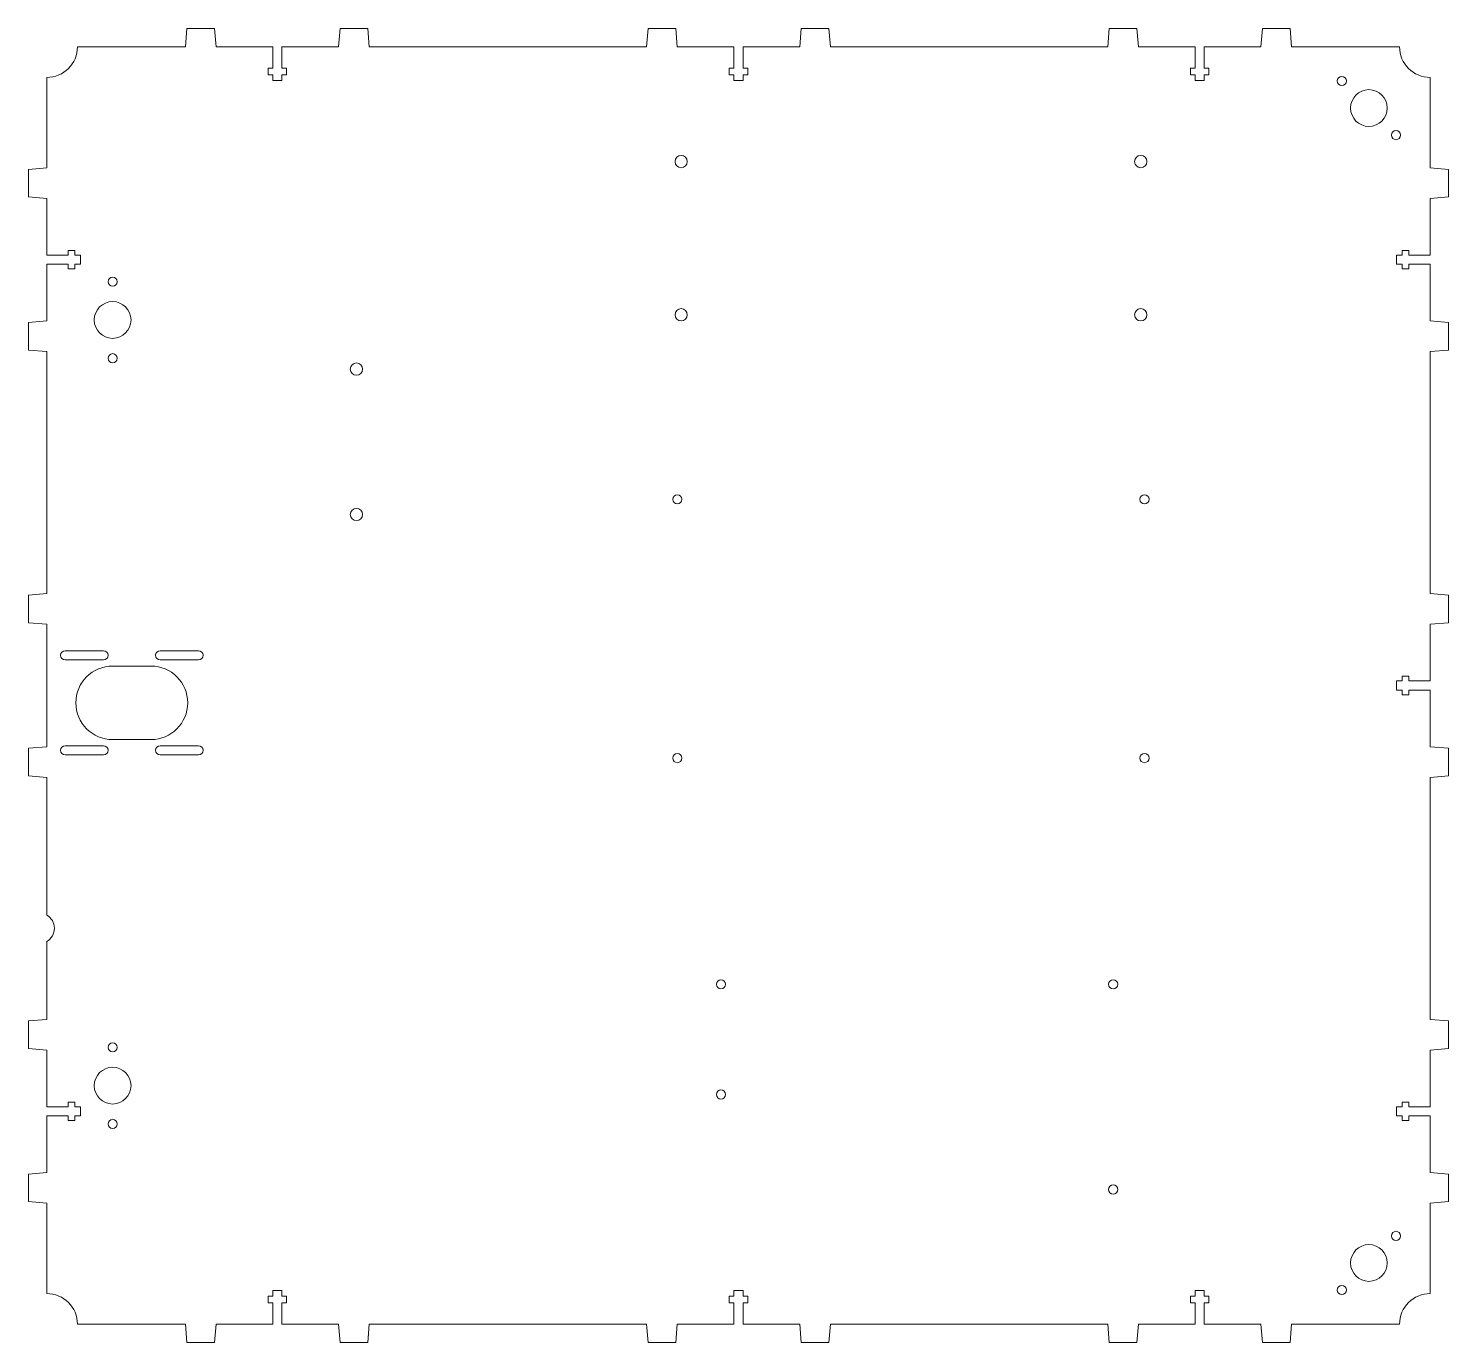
# Model space of a CAD drawing. Header units: millimetres. Extents: x -232 to 232, y -215 to 215.
import ezdxf

# ---------------------------------------------------------------- set-up
doc = ezdxf.new("R2010")
doc.units = ezdxf.units.MM

msp = doc.modelspace()

# ---------------------------------------------------------------- linework, layer by layer
at = {"color": 7, "linetype": 'Continuous', "lineweight": 15}
for p, q in [((-180.02, 214.55), (-180.52, 208.55)), ((-171.02, 214.55), (-180.02, 214.55)), ((-170.52, 208.55), (-171.02, 214.55)), ((-130.02, 214.55), (-130.52, 208.55)), ((-121.02, 214.55), (-130.02, 214.55)), ((-120.52, 208.55), (-121.02, 214.55)), ((-29.5, 214.55), (-30, 208.55)), ((-20.5, 214.55), (-29.5, 214.55)), ((-20, 208.55), (-20.5, 214.55)), ((20.5, 214.55), (20, 208.55)), ((20.5, 214.55), (29.5, 214.55)), ((30, 208.55), (29.5, 214.55)), ((121.02, 214.55), (120.52, 208.55)), ((121.02, 214.55), (130.02, 214.55)), ((130.52, 208.55), (130.02, 214.55)), ((171.02, 214.55), (170.52, 208.55)), ((171.02, 214.55), (180.02, 214.55)), ((180.52, 208.55), (180.02, 214.55)), ((-180.52, 208.55), (-215.78, 208.55)), ((-152.02, 208.55), (-170.52, 208.55)), ((-152.02, 208.55), (-152.02, 201.55)), ((-130.52, 208.55), (-149.02, 208.55)), ((-149.02, 201.55), (-149.02, 208.55)), ((-30, 208.55), (-120.52, 208.55)), ((-1.5, 208.55), (-20, 208.55)), ((-1.5, 208.55), (-1.5, 201.55)), ((1.5, 208.55), (20, 208.55)), ((1.5, 208.55), (1.5, 201.55)), ((30, 208.55), (120.52, 208.55)), ((130.52, 208.55), (149.02, 208.55)), ((149.02, 201.55), (149.02, 208.55)), ((152.02, 208.55), (170.52, 208.55)), ((152.02, 208.55), (152.02, 201.55)), ((180.52, 208.55), (215.78, 208.55)), ((-153.52, 201.55), (-153.52, 199.35)), ((-152.02, 201.55), (-153.52, 201.55)), ((-153.52, 199.35), (-152.02, 199.35)), ((-152.02, 199.35), (-152.02, 197.55)), ((-147.52, 201.55), (-149.02, 201.55)), ((-149.02, 199.35), (-147.52, 199.35)), ((-149.02, 197.55), (-149.02, 199.35)), ((-147.52, 199.35), (-147.52, 201.55)), ((-3, 201.55), (-3, 199.35)), ((-1.5, 201.55), (-3, 201.55)), ((-3, 199.35), (-1.5, 199.35)), ((-1.5, 199.35), (-1.5, 197.55)), ((1.5, 201.55), (3, 201.55)), ((3, 199.35), (1.5, 199.35)), ((1.5, 199.35), (1.5, 197.55)), ((3, 201.55), (3, 199.35)), ((147.52, 199.35), (147.52, 201.55)), ((147.52, 201.55), (149.02, 201.55)), ((149.02, 199.35), (147.52, 199.35)), ((149.02, 197.55), (149.02, 199.35)), ((152.02, 201.55), (153.52, 201.55)), ((153.52, 199.35), (152.02, 199.35)), ((152.02, 199.35), (152.02, 197.55)), ((153.52, 201.55), (153.52, 199.35)), ((-225.78, 198.55), (-225.78, 169.03)), ((-152.02, 197.55), (-149.02, 197.55)), ((-1.5, 197.55), (1.5, 197.55)), ((152.02, 197.55), (149.02, 197.55)), ((225.78, 198.55), (225.78, 169.03)), ((-225.78, 169.03), (-231.78, 168.53)), ((-231.78, 168.53), (-231.78, 159.53)), ((231.78, 168.53), (225.78, 169.03)), ((231.78, 168.53), (231.78, 159.53)), ((-231.78, 159.53), (-225.78, 159.03)), ((-225.78, 159.03), (-225.78, 140.53)), ((225.78, 159.03), (231.78, 159.53)), ((225.78, 159.03), (225.78, 140.53)), ((-225.78, 140.53), (-218.78, 140.53)), ((-218.78, 140.53), (-218.78, 142.03)), ((-218.78, 142.03), (-216.58, 142.03)), ((-216.58, 142.03), (-216.58, 140.53)), ((-216.58, 140.53), (-214.78, 140.53)), ((-214.78, 140.53), (-214.78, 137.53)), ((214.78, 140.53), (214.78, 137.53)), ((216.58, 140.53), (214.78, 140.53)), ((216.58, 142.03), (216.58, 140.53)), ((218.78, 142.03), (216.58, 142.03)), ((218.78, 140.53), (218.78, 142.03)), ((225.78, 140.53), (218.78, 140.53)), ((-218.78, 137.53), (-225.78, 137.53)), ((-225.78, 137.53), (-225.78, 119.03)), ((-218.78, 136.03), (-218.78, 137.53)), ((-216.58, 136.03), (-218.78, 136.03)), ((-214.78, 137.53), (-216.58, 137.53)), ((-216.58, 137.53), (-216.58, 136.03)), ((214.78, 137.53), (216.58, 137.53)), ((216.58, 137.53), (216.58, 136.03)), ((216.58, 136.03), (218.78, 136.03)), ((218.78, 137.53), (225.78, 137.53)), ((218.78, 136.03), (218.78, 137.53)), ((225.78, 137.53), (225.78, 119.03)), ((-225.78, 119.03), (-231.78, 118.53)), ((-231.78, 118.53), (-231.78, 109.53)), ((231.78, 118.53), (225.78, 119.03)), ((231.78, 118.53), (231.78, 109.53)), ((-231.78, 109.53), (-225.78, 109.03)), ((-225.78, 109.03), (-225.78, 30)), ((225.78, 109.03), (231.78, 109.53)), ((225.78, 109.03), (225.78, 30)), ((-225.78, 30), (-231.78, 29.5)), ((-231.78, 29.5), (-231.78, 20.5)), ((231.78, 29.5), (225.78, 30)), ((231.78, 29.5), (231.78, 20.5)), ((-231.78, 20.5), (-225.78, 20)), ((-225.78, 20), (-225.78, -20)), ((225.78, 20), (231.78, 20.5)), ((225.78, 20), (225.78, 1.5)), ((-207.28, 11.35), (-219.78, 11.35)), ((-176.28, 11.35), (-188.78, 11.35)), ((-219.78, 8.35), (-207.28, 8.35)), ((-191.78, 6.35), (-204.28, 6.35)), ((-188.78, 8.35), (-176.28, 8.35)), ((214.78, 1.5), (214.78, -1.5)), ((216.58, 1.5), (214.78, 1.5)), ((216.58, 3), (216.58, 1.5)), ((218.78, 3), (216.58, 3)), ((218.78, 1.5), (218.78, 3)), ((225.78, 1.5), (218.78, 1.5)), ((214.78, -1.5), (216.58, -1.5)), ((216.58, -1.5), (216.58, -3)), ((216.58, -3), (218.78, -3)), ((218.78, -1.5), (225.78, -1.5)), ((218.78, -3), (218.78, -1.5)), ((225.78, -1.5), (225.78, -20)), ((-204.28, -17.65), (-191.78, -17.65)), ((-225.78, -20), (-231.78, -20.5)), ((-231.78, -20.5), (-231.78, -29.5)), ((-207.28, -19.65), (-219.78, -19.65)), ((-219.78, -22.65), (-207.28, -22.65)), ((-176.28, -19.65), (-188.78, -19.65)), ((-188.78, -22.65), (-176.28, -22.65)), ((231.78, -20.5), (225.78, -20)), ((231.78, -20.5), (231.78, -29.5)), ((-231.78, -29.5), (-225.78, -30)), ((-225.78, -30), (-225.78, -74.94)), ((225.78, -30), (231.78, -29.5)), ((225.78, -30), (225.78, -109.03)), ((-225.78, -83.61), (-225.78, -109.03)), ((-225.78, -109.03), (-231.78, -109.53)), ((-231.78, -109.53), (-231.78, -118.53)), ((231.78, -109.53), (225.78, -109.03)), ((231.78, -109.53), (231.78, -118.53)), ((-231.78, -118.53), (-225.78, -119.03)), ((-225.78, -119.03), (-225.78, -137.53)), ((225.78, -119.03), (231.78, -118.53)), ((225.78, -119.03), (225.78, -137.53)), ((-225.78, -137.53), (-218.78, -137.53)), ((-218.78, -137.53), (-218.78, -136.03)), ((-218.78, -136.03), (-216.58, -136.03)), ((-216.58, -136.03), (-216.58, -137.53)), ((-216.58, -137.53), (-214.78, -137.53)), ((-214.78, -137.53), (-214.78, -140.53)), ((214.78, -137.53), (214.78, -140.53)), ((216.58, -137.53), (214.78, -137.53)), ((216.58, -136.03), (216.58, -137.53)), ((218.78, -136.03), (216.58, -136.03)), ((218.78, -137.53), (218.78, -136.03)), ((225.78, -137.53), (218.78, -137.53)), ((-218.78, -140.53), (-225.78, -140.53)), ((-225.78, -140.53), (-225.78, -159.03)), ((-218.78, -142.03), (-218.78, -140.53)), ((-216.58, -142.03), (-218.78, -142.03)), ((-214.78, -140.53), (-216.58, -140.53)), ((-216.58, -140.53), (-216.58, -142.03)), ((214.78, -140.53), (216.58, -140.53)), ((216.58, -140.53), (216.58, -142.03)), ((216.58, -142.03), (218.78, -142.03)), ((218.78, -140.53), (225.78, -140.53)), ((218.78, -142.03), (218.78, -140.53)), ((225.78, -140.53), (225.78, -159.03)), ((-225.78, -159.03), (-231.78, -159.53)), ((-231.78, -159.53), (-231.78, -168.53)), ((231.78, -159.53), (225.78, -159.03)), ((231.78, -159.53), (231.78, -168.53)), ((-231.78, -168.53), (-225.78, -169.03)), ((-225.78, -169.03), (-225.78, -198.55)), ((225.78, -169.03), (231.78, -168.53)), ((225.78, -169.03), (225.78, -198.55)), ((-152.02, -199.35), (-152.02, -197.55)), ((-152.02, -197.55), (-149.02, -197.55)), ((-149.02, -197.55), (-149.02, -199.35)), ((-1.5, -199.35), (-1.5, -197.55)), ((-1.5, -197.55), (1.5, -197.55)), ((1.5, -199.35), (1.5, -197.55)), ((149.02, -197.55), (149.02, -199.35)), ((152.02, -197.55), (149.02, -197.55)), ((152.02, -199.35), (152.02, -197.55)), ((-153.52, -201.55), (-153.52, -199.35)), ((-153.52, -199.35), (-152.02, -199.35)), ((-152.02, -201.55), (-153.52, -201.55)), ((-152.02, -208.55), (-152.02, -201.55)), ((-149.02, -199.35), (-147.52, -199.35)), ((-147.52, -201.55), (-149.02, -201.55)), ((-149.02, -201.55), (-149.02, -208.55)), ((-147.52, -199.35), (-147.52, -201.55)), ((-3, -201.55), (-3, -199.35)), ((-3, -199.35), (-1.5, -199.35)), ((-1.5, -201.55), (-3, -201.55)), ((-1.5, -208.55), (-1.5, -201.55)), ((3, -199.35), (1.5, -199.35)), ((1.5, -201.55), (3, -201.55)), ((1.5, -208.55), (1.5, -201.55)), ((3, -201.55), (3, -199.35)), ((147.52, -199.35), (147.52, -201.55)), ((149.02, -199.35), (147.52, -199.35)), ((147.52, -201.55), (149.02, -201.55)), ((149.02, -201.55), (149.02, -208.55)), ((153.52, -199.35), (152.02, -199.35)), ((152.02, -201.55), (153.52, -201.55)), ((152.02, -208.55), (152.02, -201.55)), ((153.52, -201.55), (153.52, -199.35)), ((-215.78, -208.55), (-180.52, -208.55)), ((-180.52, -208.55), (-180.02, -214.55)), ((-171.02, -214.55), (-170.52, -208.55)), ((-170.52, -208.55), (-152.02, -208.55)), ((-149.02, -208.55), (-130.52, -208.55)), ((-130.52, -208.55), (-130.02, -214.55)), ((-121.02, -214.55), (-120.52, -208.55)), ((-120.52, -208.55), (-30, -208.55)), ((-30, -208.55), (-29.5, -214.55)), ((-20.5, -214.55), (-20, -208.55)), ((-20, -208.55), (-1.5, -208.55)), ((20, -208.55), (1.5, -208.55)), ((20, -208.55), (20.5, -214.55)), ((29.5, -214.55), (30, -208.55)), ((120.52, -208.55), (30, -208.55)), ((120.52, -208.55), (121.02, -214.55)), ((130.02, -214.55), (130.52, -208.55)), ((149.02, -208.55), (130.52, -208.55)), ((170.52, -208.55), (152.02, -208.55)), ((170.52, -208.55), (171.02, -214.55)), ((180.02, -214.55), (180.52, -208.55)), ((215.78, -208.55), (180.52, -208.55)), ((-171.02, -214.55), (-180.02, -214.55)), ((-121.02, -214.55), (-130.02, -214.55)), ((-20.5, -214.55), (-29.5, -214.55)), ((20.5, -214.55), (29.5, -214.55)), ((121.02, -214.55), (130.02, -214.55)), ((171.02, -214.55), (180.02, -214.55))]:
    msp.add_line(p, q, dxfattribs=at)
for centre, radius in [((196.94, 197.39), 1.5), ((205.78, 188.55), 6), ((214.62, 179.71), 1.5), ((-18.72, 171.05), 2), ((131.28, 171.05), 2), ((-204.28, 131.85), 1.5), ((-204.28, 119.35), 6), ((-18.72, 121.05), 2), ((131.28, 121.05), 2), ((-204.28, 106.85), 1.5), ((-124.72, 103.3), 2), ((-19.97, 60.8), 1.5), ((132.53, 60.8), 1.5), ((-124.72, 55.8), 2), ((-19.97, -23.7), 1.5), ((132.53, -23.7), 1.5), ((-5.72, -97.55), 1.5), ((122.28, -97.55), 1.5), ((-204.28, -118.15), 1.5), ((-204.28, -130.65), 6), ((-5.72, -133.55), 1.5), ((-204.28, -143.15), 1.5), ((122.28, -164.55), 1.5), ((214.62, -179.71), 1.5), ((205.78, -188.55), 6), ((196.94, -197.39), 1.5)]:
    msp.add_circle(centre, radius, dxfattribs=at)
for centre, radius, start, end in [((-225.78, 208.55), 10, 270, 0), ((225.78, 208.55), 10, 180, 270), ((-219.78, 9.85), 1.5, 90, 270), ((-207.28, 9.85), 1.5, 270, 90), ((-188.78, 9.85), 1.5, 90, 270), ((-176.28, 9.85), 1.5, 270, 90), ((-204.28, -5.65), 12, 90, 270), ((-191.78, -5.65), 12, 270, 90), ((-219.78, -21.15), 1.5, 90, 270), ((-207.28, -21.15), 1.5, 270, 90), ((-188.78, -21.15), 1.5, 90, 270), ((-176.28, -21.15), 1.5, 270, 90), ((-228.28, -79.28), 5, 300, 60), ((-225.78, -208.55), 10, 0, 90), ((225.78, -208.55), 10, 90, 180)]:
    msp.add_arc(centre, radius, start, end, dxfattribs=at)

doc.saveas('drawing.dxf')
